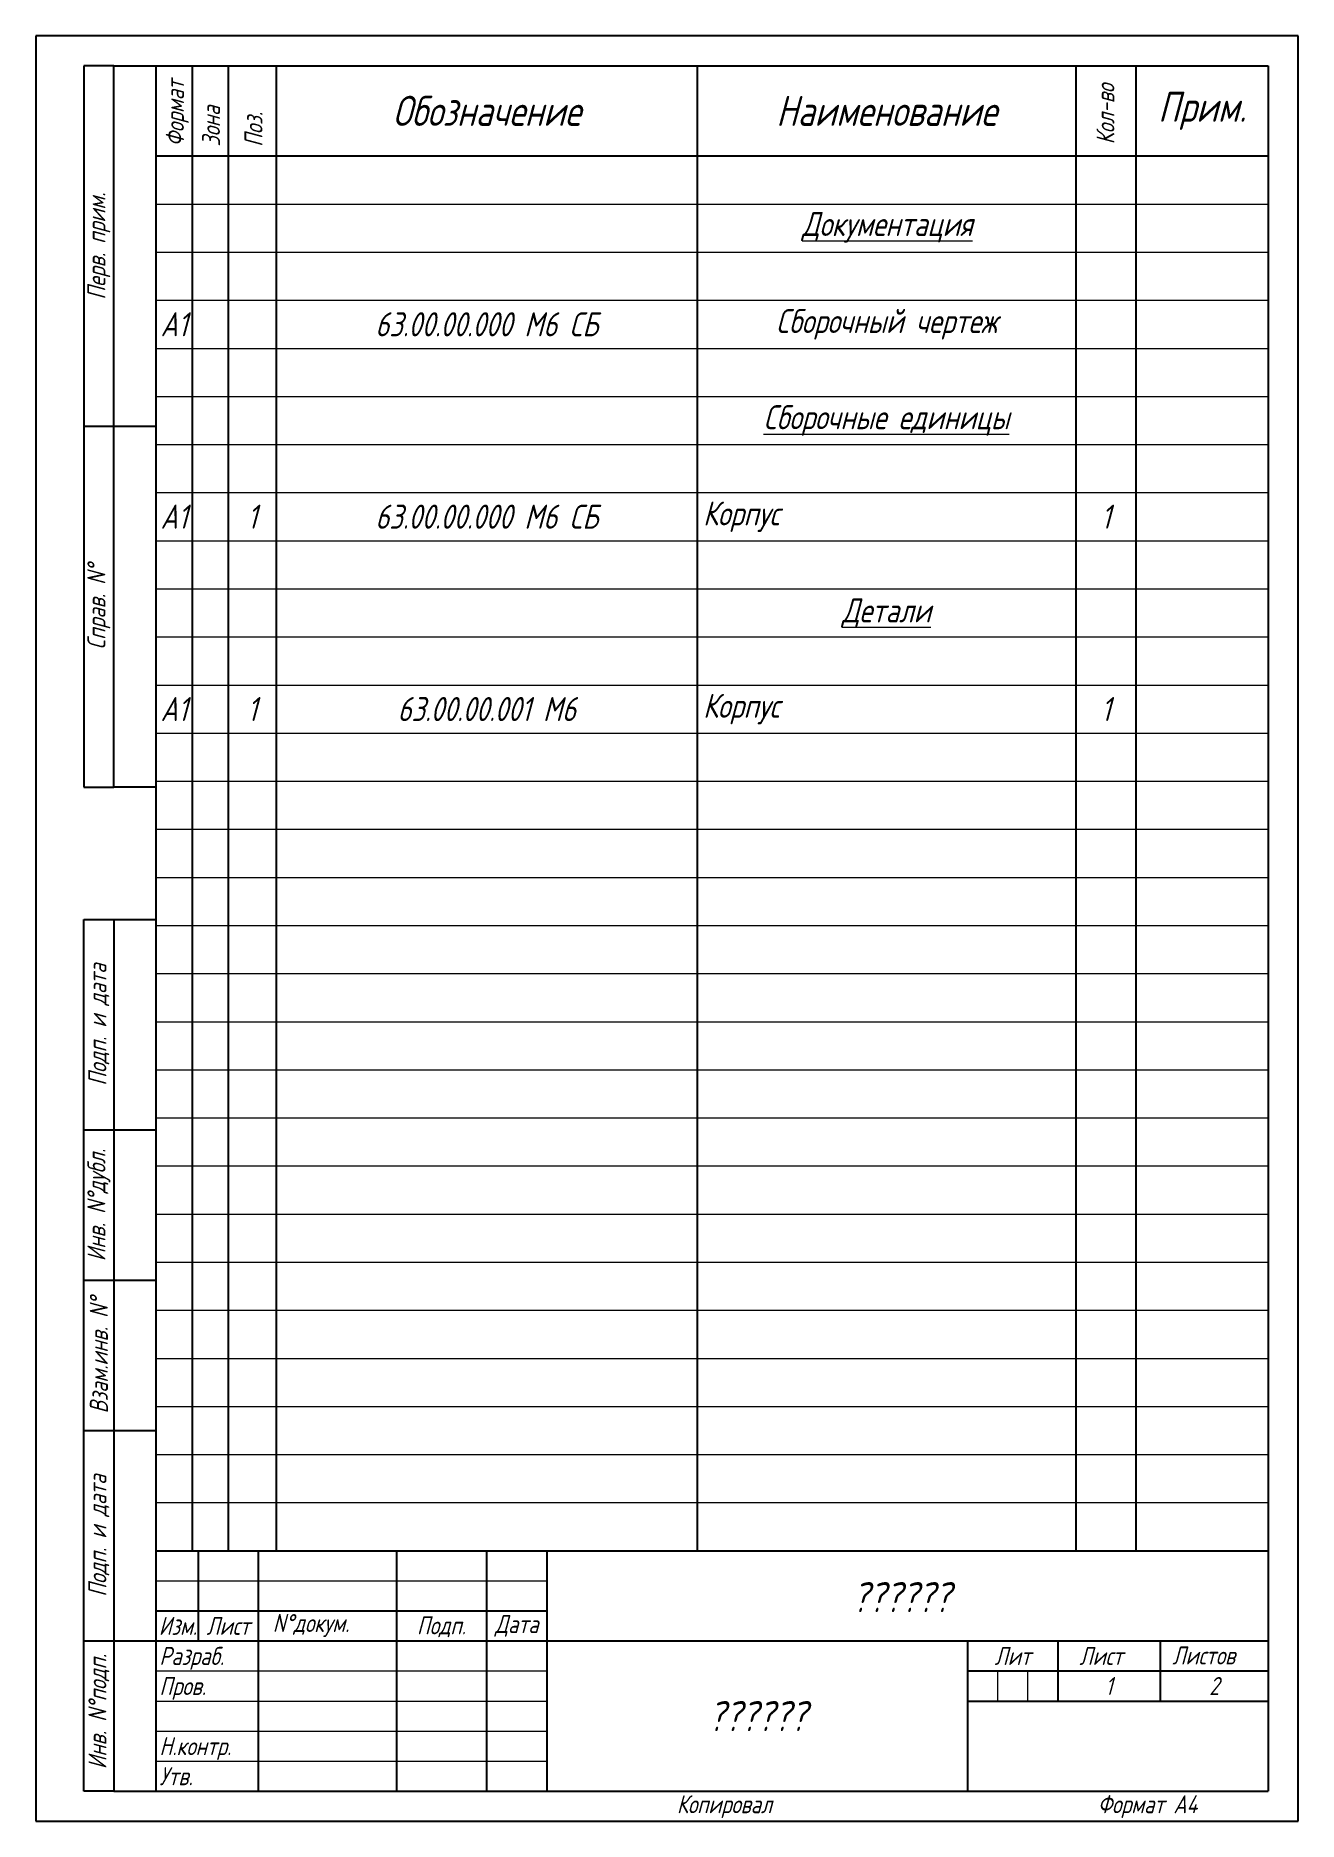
# Paper-space layout 'Спец1' of a CAD drawing. Extents: x 0 to 210, y 0 to 297.
import ezdxf

# ---------------------------------------------------------------- set-up
doc = ezdxf.new("R2010")
doc.units = 0
doc.header["$LTSCALE"] = 0.3
for name, color, linetype, lineweight in [('Format', 7, 'CONTINUOUS', 30), ('Text', 242, 'CONTINUOUS', 15), ('Tonk', 8, 'CONTINUOUS', 15)]:
    doc.layers.add(name, color=color, linetype=linetype, lineweight=lineweight)
doc.styles.get("Standard").update_dxf_attribs({"font": 'isocpeur.ttf', "width": 0.8, "oblique": 15})

psp = doc.layouts.new('Спец1')

# ---------------------------------------------------------------- linework, layer by layer
at = {"layer": 'Format'}
for p, q in [((0, 297), (0, 0)), ((210, 297), (0, 297)), ((210, 0), (210, 297)), ((8, 292), (8, 172)), ((13, 292), (8, 292)), ((13, 292), (20, 292)), ((13, 172), (13, 292)), ((20, 292), (20, 292)), ((20, 292), (20, 277)), ((20, 292), (205, 292)), ((20, 292), (20, 5)), ((26, 292), (26, 45)), ((32, 292), (32, 45)), ((40, 292), (40, 45)), ((110, 292), (110, 45)), ((173, 292), (173, 45)), ((182.97, 292), (182.97, 45)), ((205, 292), (205, 5)), ((20, 277), (205, 277)), ((20, 277), (205, 277)), ((20, 232), (8, 232)), ((8, 172), (13, 172)), ((20, 172), (13, 172)), ((8, 5), (8, 150)), ((8, 150), (13, 150)), ((13, 150), (13, 5)), ((13, 150), (20, 150)), ((8, 115), (20, 115)), ((8, 90), (20, 90)), ((8, 65), (20, 65)), ((20, 45), (205, 45)), ((27, 45), (27, 30)), ((37, 45), (37, 5)), ((60, 45), (60, 5)), ((75, 45), (75, 5)), ((85, 45), (85, 5)), ((20, 35), (85, 35)), ((8, 30), (20, 30)), ((20, 30), (85, 30)), ((85, 30), (205, 30)), ((155, 30), (155, 5)), ((170, 30), (170, 20)), ((187, 30), (187, 20)), ((155, 25), (205, 25)), ((155, 20), (205, 20)), ((13, 5), (8, 5)), ((13, 5), (20, 5)), ((20, 5), (205, 5)), ((0, 0), (210, 0))]:
    psp.add_line(p, q, dxfattribs=at)
at = {"layer": 'Tonk'}
for p, q in [((20, 269), (205, 269)), ((20, 261), (205, 261)), ((20, 253), (205, 253)), ((20, 245), (205, 245)), ((20, 237), (205, 237)), ((20, 229), (205, 229)), ((20, 221), (205, 221)), ((20, 213), (205, 213)), ((20, 205), (205, 205)), ((20, 197), (205, 197)), ((20, 189), (205, 189)), ((20, 181), (205, 181)), ((20, 173), (205, 173)), ((20, 165), (205, 165)), ((20, 157), (205, 157)), ((20, 149), (205, 149)), ((20, 141), (205, 141)), ((20, 133), (205, 133)), ((20, 125), (205, 125)), ((20, 117), (205, 117)), ((20, 109), (205, 109)), ((20, 101), (205, 101)), ((20, 93), (205, 93)), ((20, 85), (205, 85)), ((20, 77), (205, 77)), ((20, 69), (205, 69)), ((20, 61), (205, 61)), ((20, 53), (205, 53)), ((20, 45), (85, 45)), ((20, 40), (85, 40)), ((20, 30), (85, 30)), ((20, 25), (85, 25)), ((160, 20), (160, 25)), ((165, 20), (165, 25)), ((20, 20), (85, 20)), ((20, 15), (85, 15)), ((20, 10), (85, 10))]:
    psp.add_line(p, q, dxfattribs=at)

# ---------------------------------------------------------------- texts
at = {"layer": 'Text', "char_height": 3, "rotation": 90}
for s, insert, width, attachment_point in [('{\\fISOCPEUR|b0|i0|c204|p34;Формат}', (21.66, 278.57), 49.9366, 1), ('{\\fISOCPEUR|b0|i0|c204|p34;Кол}-{\\fISOCPEUR|b0|i0|c204|p34;во}', (176.42, 278.93), 49.9366, 1), ('{\\fISOCPEUR|b0|i0|c204|p34;Зона}', (27.66, 278.57), 49.9366, 1), ('{\\fISOCPEUR|b0|i0|c204|p34;Поз}.', (34.73, 278.51), 49.9366, 1), ('Перв. прим.', (10.5, 262), 60, 5), ('{\\fISOCPEUR|b0|i0|c204|p34;Справ}. N°', (10.5, 202), 60, 5), ('Подп. и дата', (10.5, 132.5), 35, 5), ('{\\fISOCPEUR|b0|i0|c204|p34;Инв}. N°{\\fISOCPEUR|b0|i0|c204|p34;дубл}.', (10.5, 102.5), 25, 5), ('{\\fISOCPEUR|b0|i0|c204|p34;Взам}.{\\fISOCPEUR|b0|i0|c204|p34;инв}. N°', (10.5, 77.5), 27.3602, 5), ('Подп. и дата', (10.5, 47.5), 35, 5), ('{\\fISOCPEUR|b0|i0|c204|p34;Инв}. N°{\\fISOCPEUR|b0|i0|c204|p34;подп}.', (10.5, 18.25), 26.6565, 5)]:
    psp.add_mtext(s, dxfattribs=dict(at, insert=insert, width=width, attachment_point=attachment_point))
at = {"layer": 'Text'}
for s, insert, char_height, width, attachment_point in [('{\\fISOCPEUR|b0|i0|c204|p34;Обозначение}', (75, 284.5), 5, 70, 5), ('{\\fISOCPEUR|b0|i0|c204|p34;Наименование}', (141.5, 284.5), 5, 63, 5), ('{\\fISOCPEUR|b0|i0|c204|p34;Прим}.', (194, 284.5), 5, 22, 5), ('{\\fISOCPEUR|b0|i0|c204|p34;\\LДокументация}', (141.64, 265.14), 4, 62.7182, 5), ('A1', (23, 249), 4, 6, 5), ('63.00.00.000 {\\fISOCPEUR|b0|i0|c204|p34;М6 СБ}', (75, 249), 4, 70, 5), ('{\\fISOCPEUR|b0|i0|c204|p34;Сборочный} {\\fISOCPEUR|b0|i0|c204|p34;чертеж}', (141.5, 249), 4, 63, 5), ('{\\fISOCPEUR|b0|i0|c204|p34;\\LСборочные единицы}', (141.5, 233), 4, 63, 5), ('A1', (23, 217), 4, 6, 5), ('1', (36, 217), 4, 8, 5), ('63.00.00.000 {\\fISOCPEUR|b0|i0|c204|p34;М6 СБ}', (75, 217), 4, 70, 5), ('{\\fISOCPEUR|b0|i0|c204|p34;Корпус}', (111, 217), 4, 63, 4), ('1', (177.99, 217), 4, 9.9735, 5), ('{\\fISOCPEUR|b0|i0|c204|p34;\\LДетали}', (141.5, 201), 4, 63, 5), ('{\\fISOCPEUR|b0|i0|c204|p34;Корпус}', (111, 185), 4, 63, 4), ('A1', (23, 185), 4, 6, 5), ('1', (36, 185), 4, 8, 5), ('63.00.00.001 {\\fISOCPEUR|b0|i0|c204|p34;М6 }', (75, 185), 4, 70, 5), ('1', (177.99, 185), 4, 9.9735, 5), ('??????', (143.93, 37.29), 5, 120, 5), ('Изм.', (23.65, 32.5), 3, 7, 5), ('Лист', (32, 32.5), 3, 10, 5), ('N°{\\fISOCPEUR|b0|i0|c204|p34;докум}.', (39.43, 34.48), 3, 22.4183, 1), ('Подп.', (67.47, 32.35), 3, 15, 5), ('{\\fISOCPEUR|b0|i0|c204|p34;Дата}', (80, 32.5), 3, 10, 5), ('Разраб.', (20.58, 29), 3, 17, 1), ('Лит', (162.5, 27.5), 3, 15, 5), ('{\\fISOCPEUR|b0|i0|c204|p34;Лист}', (173.59, 27.5), 3, 11.4228, 4), ('{\\fISOCPEUR|b0|i0|c204|p34;Листов}', (189.05, 29.08), 3, 31.5325, 1), ('Пров.', (20.58, 24), 3, 17, 1), ('1', (178.5, 22.5), 3, 17, 5), ('2', (196, 22.5), 3, 18, 5), ('??????', (120, 17.5), 5, 70, 5), ('{\\fISOCPEUR|b0|i0|c204|p34;Н}.{\\fISOCPEUR|b0|i0|c204|p34;контр}.', (20.58, 14), 3, 16.4183, 1), ('Утв.', (20.58, 9), 3, 17, 1), ('Копировал', (106.64, 4.34), 3, 70.0934, 1), ('Формат А4', (176.64, 4.34), 3, 50.1158, 1)]:
    psp.add_mtext(s, dxfattribs=dict(at, insert=insert, char_height=char_height, width=width, attachment_point=attachment_point))

doc.saveas('drawing.dxf')
